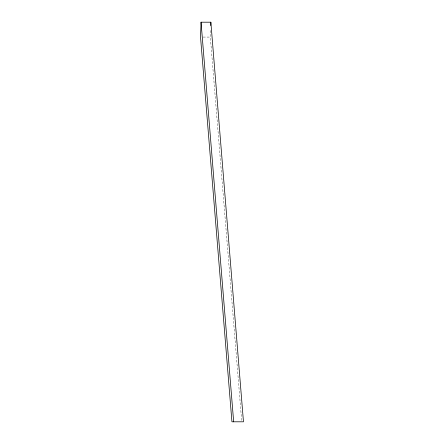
<?xml version="1.0" encoding="UTF-8"?>
<svg xmlns="http://www.w3.org/2000/svg" width="444" height="444" viewBox="0 0 444 444"><rect width="100%" height="100%" fill="white"/><g stroke="black" fill="none" stroke-linecap="round" stroke-linejoin="round"><path stroke-width="0.33" stroke-dasharray="2.22 1.67" d="M241.63 420.418L210.339 37.068L210.573 30.309M203.147 37.068L210.339 37.068"/><path stroke-width="0.67" d="M201.049 22.2L200.533 37.068L231.935 421.8L243.467 421.8L210.856 22.2L201.049 22.2L233.661 421.8M210.739 25.58L210.856 22.2"/></g></svg>
